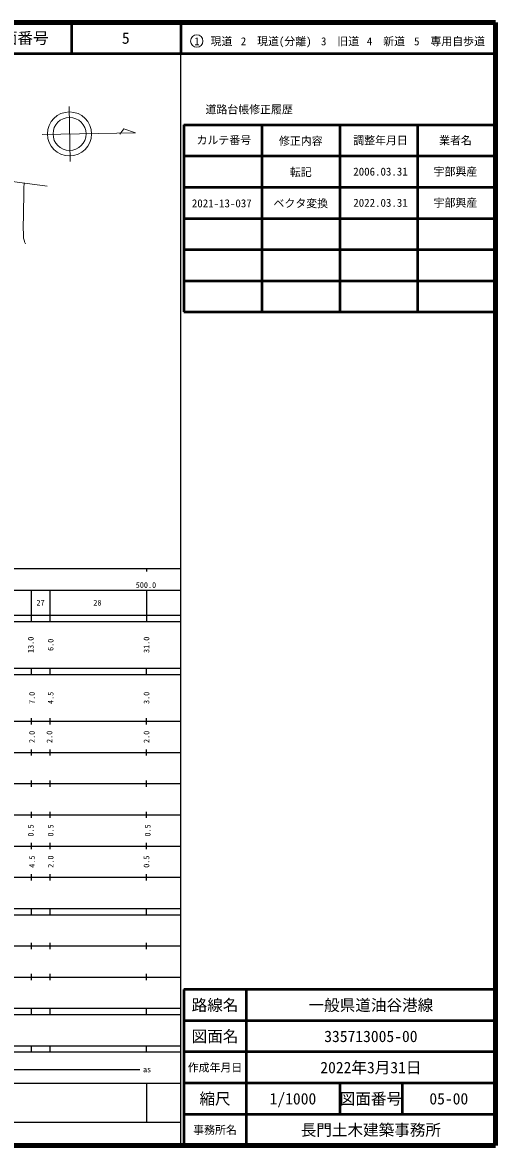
# Model space of a CAD drawing. Units: millimetres, scale not verified. Extents: x 40000 to 680000, y 20000 to 380000.
# Drawn here: x 528226 to 680000, y 20000 to 380000 of the extents above; entities that cross this region are included whole.
import ezdxf
from ezdxf.enums import TextEntityAlignment as Align

# ---------------------------------------------------------------- set-up
doc = ezdxf.new("R2010")
doc.units = ezdxf.units.MM
doc.header["$LTSCALE"] = 1000
doc.linetypes.add('CHAIN', pattern=[18.5, 12, -1.5, 3.5, -1.5])
for name, color, linetype, lineweight in [('M-BGD', 7, 'Continuous', 13), ('M-BMK', 2, 'CHAIN', 13), ('M-BMK-SRVR', 3, 'Continuous', 13), ('M-TTL', 2, 'Continuous', 140), ('M-TTL-BAND', 7, 'Continuous', 25), ('M-TTL-FRAM', 2, 'Continuous', 50), ('M-TTL-LINE', 7, 'Continuous', 50), ('M-TTL-TXT', 7, 'Continuous', 13)]:
    doc.layers.add(name, color=color, linetype=linetype, lineweight=lineweight)
doc.styles.add('ＭＳ ゴシック', font='')
doc.styles.get('ＭＳ ゴシック').set_extended_font_data('MS Gothic')

msp = doc.modelspace()

# ---------------------------------------------------------------- linework, layer by layer
at = {"layer": 'M-BGD'}
msp.add_open_spline([(528732, 328511), (528654, 324021), (528633, 322889), (528587, 319286), (528554, 316702), (528438, 315253), (528514, 312671), (528542, 311721), (528500, 311165), (528756, 310250), (528886, 309786), (528942, 309599), (529168, 309087)], degree=3, knots=[0, 0, 0, 0, 1, 1, 1, 2, 2, 2, 3, 3, 3, 4, 4, 4, 4], dxfattribs=at)
at = {"layer": 'M-BMK'}
msp.add_line((536119, 327523), (494401, 333103), dxfattribs=at)
at = {"layer": 'M-BMK-SRVR'}
for p, q in [((543176, 353094), (543489, 335450)), ((560771, 345937), (559505, 344230)), ((564498, 344648), (560771, 345937)), ((534503, 344115), (564498, 344648))]:
    msp.add_line(p, q, dxfattribs=at)
for radius in [7059, 5294]:
    msp.add_circle((543332, 344272), radius, dxfattribs=at)
at = {"layer": 'M-TTL'}
for p, q in [((680000, 380000), (40000, 380000)), ((680000, 20000), (680000, 380000)), ((40000, 20000), (680000, 20000))]:
    msp.add_line(p, q, dxfattribs=at)
at = {"layer": 'M-TTL-BAND'}
for p, q in [((579000, 20000), (579000, 370000)), ((40000, 205000), (579000, 205000)), ((568000, 205000), (568000, 204000)), ((68000, 198000), (579000, 198000)), ((531000, 198000), (531000, 188000)), ((537000, 198000), (537000, 188000)), ((568000, 198000), (568000, 188000)), ((40000, 190000), (579000, 190000)), ((40000, 188000), (579000, 188000)), ((40000, 173000), (579000, 173000)), ((531000, 173000), (531000, 171000)), ((537000, 173000), (537000, 171000)), ((568000, 171000), (568000, 173000)), ((40000, 171000), (579000, 171000)), ((40000, 156000), (579000, 156000)), ((531000, 157000), (531000, 155000)), ((537000, 157000), (537000, 155000)), ((568000, 155000), (568000, 157000)), ((46000, 146000), (579000, 146000)), ((531000, 147000), (531000, 145000)), ((537000, 147000), (537000, 145000)), ((568000, 145000), (568000, 147000)), ((531000, 137000), (531000, 135000)), ((537000, 137000), (537000, 135000)), ((568000, 135000), (568000, 137000)), ((52000, 136000), (579000, 136000)), ((46000, 126000), (579000, 126000)), ((531000, 127000), (531000, 125000)), ((537000, 127000), (537000, 125000)), ((568000, 125000), (568000, 127000)), ((52000, 116000), (579000, 116000)), ((531000, 117000), (531000, 115000)), ((537000, 117000), (537000, 115000)), ((568000, 115000), (568000, 117000)), ((46000, 106000), (579000, 106000)), ((531000, 107000), (531000, 105000)), ((537000, 107000), (537000, 105000)), ((568000, 105000), (568000, 107000)), ((40000, 96000), (579000, 96000)), ((40000, 94000), (579000, 94000)), ((531000, 96000), (531000, 94000)), ((537000, 96000), (537000, 94000)), ((568000, 94000), (568000, 96000)), ((49000, 84000), (579000, 84000)), ((531000, 85000), (531000, 83000)), ((537000, 85000), (537000, 83000)), ((568000, 83000), (568000, 85000)), ((40000, 74000), (579000, 74000)), ((531000, 75000), (531000, 73000)), ((537000, 75000), (537000, 73000)), ((568000, 73000), (568000, 75000)), ((40000, 64000), (579000, 64000)), ((40000, 62000), (579000, 62000)), ((531000, 64000), (531000, 62000)), ((537000, 64000), (537000, 62000)), ((568000, 62000), (568000, 64000)), ((40000, 52000), (579000, 52000)), ((531000, 52000), (531000, 50000)), ((537000, 52000), (537000, 50000)), ((568000, 50000), (568000, 52000)), ((40000, 50000), (579000, 50000)), ((70805, 44406), (565903, 44406)), ((40000, 40000), (579000, 40000)), ((568000, 40000), (568000, 27500)), ((68000, 27500), (579000, 27500))]:
    msp.add_line(p, q, dxfattribs=at)
at = {"layer": 'M-TTL-FRAM'}
for p, q in [((580000, 347197), (580000, 287197)), ((580000, 347197), (680000, 347197)), ((580000, 287197), (680000, 287197)), ((680000, 70000), (580000, 70000)), ((580000, 70000), (580000, 20000))]:
    msp.add_line(p, q, dxfattribs=at)
at = {"layer": 'M-TTL-LINE'}
for p, q in [((543997, 380000), (543997, 370000)), ((579000, 380000), (579000, 370000)), ((40000, 370000), (680000, 370000)), ((605000, 347197), (605000, 287197)), ((630000, 347197), (630000, 287197)), ((655000, 347197), (655000, 287197)), ((580000, 337197), (680000, 337197)), ((580000, 327197), (680000, 327197)), ((580000, 317197), (680000, 317197)), ((580000, 307197), (680000, 307197)), ((580000, 297197), (680000, 297197)), ((600000, 70000), (600000, 20000)), ((680000, 60000), (580000, 60000)), ((680000, 50000), (580000, 50000)), ((680000, 40000), (580000, 40000)), ((630000, 40000), (630000, 30000)), ((650000, 40000), (650000, 30000)), ((680000, 30000), (580000, 30000))]:
    msp.add_line(p, q, dxfattribs=at)
at = {"layer": 'M-TTL-TXT'}
msp.add_circle((584147, 374034), 2000, dxfattribs=at)

# ---------------------------------------------------------------- texts
at = {"layer": 'M-TTL-BAND', "style": 'ＭＳ ゴシック'}
msp.add_text('500.0', height=1833, dxfattribs=at).set_placement((567844, 198195), align=Align.BOTTOM_CENTER)
for s, p in [('27', (534033, 194000)), ('28', (552284, 194000)), ('as', (568201, 44406))]:
    msp.add_text(s, height=1833, dxfattribs=at).set_placement(p, align=Align.MIDDLE_CENTER)
for s, p in [('13.0', (530892, 180500)), ('6.0', (537267, 180500)), ('31.0', (568018, 180500)), ('7.0', (531267, 163500)), ('4.5', (537267, 163500)), ('3.0', (568018, 163500)), ('2.0', (531267, 151000)), ('2.0', (536892, 151000)), ('2.0', (568018, 151000)), ('0.5', (530892, 121000)), ('0.5', (537267, 121000)), ('0.5', (568393, 121000)), ('4.5', (531267, 111000)), ('2.0', (537267, 111000)), ('0.5', (568018, 111000))]:
    msp.add_text(s, height=1833, rotation=90, dxfattribs=at).set_placement(p, align=Align.MIDDLE_CENTER)
at = {"layer": 'M-TTL-TXT', "style": 'ＭＳ ゴシック'}
for s, height, p in [('図面番号', 3666, (526622, 375000)), ('5', 3666, (561372, 375000)), ('1\u3000現道', 2566, (589448, 373958)), ('2\u3000現道(分離)', 2566, (609619, 373958)), ('3\u3000旧道', 2566, (630121, 373958)), ('4\u3000新道', 2566, (644824, 373958)), ('5\u3000専用自歩道', 2566, (665228, 373958)), ('道路台帳修正履歴', 2566, (600968, 352113)), ('カルテ番号', 2566, (592839, 342277)), ('修正内容', 2566, (617509, 342023)), ('調整年月日', 2566, (643089, 342197)), ('業者名', 2566, (667134, 342197)), ('転記', 2566, (617509, 332023)), ('2006.03.31', 2566, (643089, 332197)), ('宇部興産', 2566, (667134, 332197)), ('2021-13-037', 2566, (592175, 322023)), ('ベクタ変換', 2566, (617509, 322023)), ('2022.03.31', 2566, (643089, 322197)), ('宇部興産', 2566, (667134, 322197)), ('路線名', 3666, (590000, 65000)), ('一般県道油谷港線', 3666, (640000, 65000)), ('図面名', 3666, (590000, 55000)), ('335713005-00', 3666, (640000, 55000)), ('2022年3月31日', 3666, (640000, 45000)), ('作成年月日', 2566, (590000, 45000)), ('縮尺', 3666, (590000, 35000)), ('1/1000', 3666, (615000, 35000)), ('図面番号', 3666, (640000, 35000)), ('05-00', 3666, (665000, 35000)), ('事務所名', 2566, (590000, 25000)), ('長門土木建築事務所', 3666, (640000, 25000))]:
    msp.add_text(s, height=height, dxfattribs=at).set_placement(p, align=Align.MIDDLE_CENTER)

doc.saveas('drawing.dxf')
